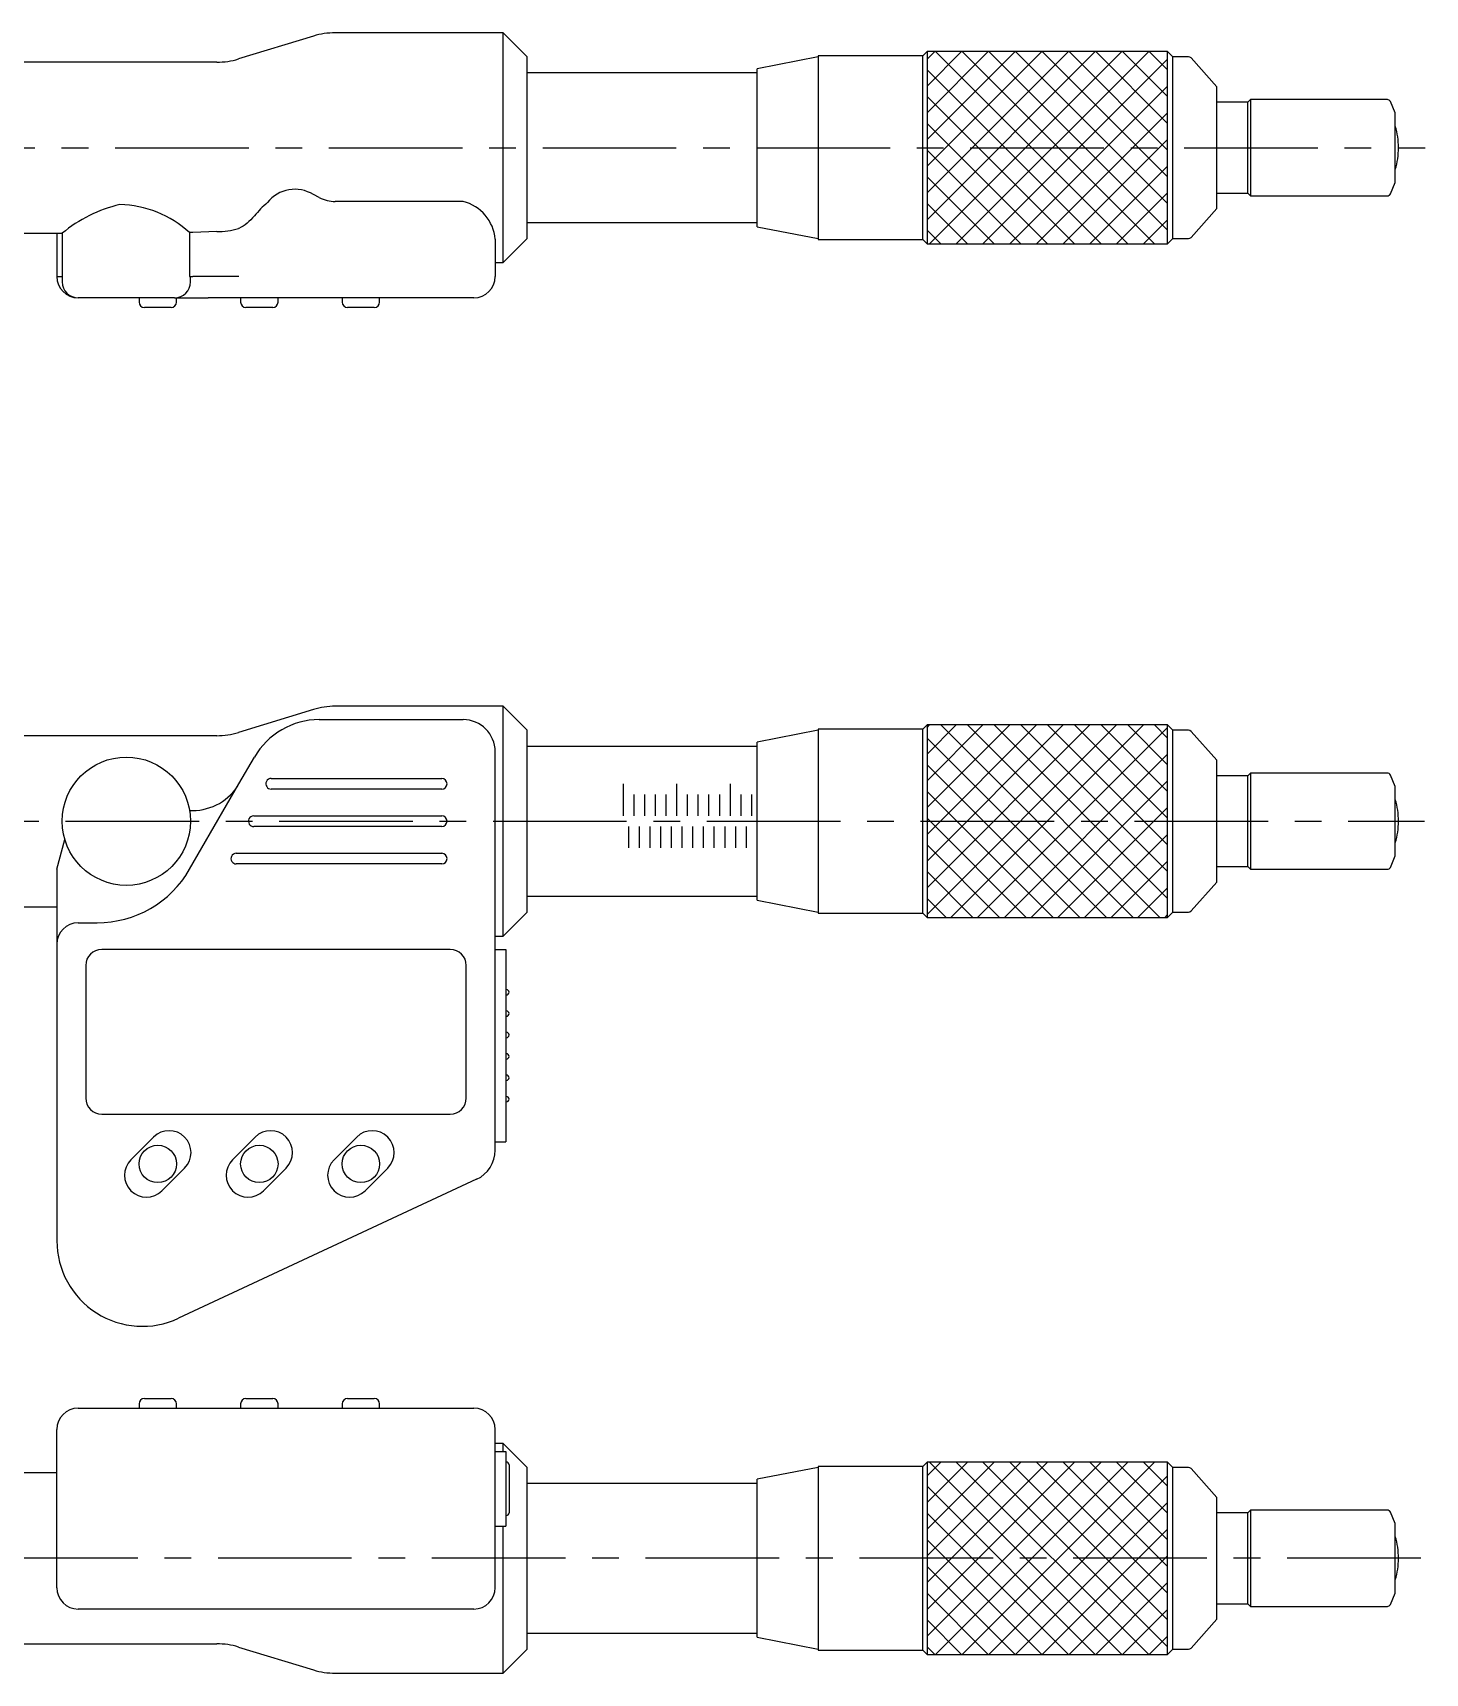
# Model space of a CAD drawing. Extents: x 17 to 533, y 13 to 179.
# Drawn here: x 145.6 to 275.8, y 23.3 to 176.7 of the extents above; entities that cross this region are included whole.
import ezdxf

# ---------------------------------------------------------------- set-up
doc = ezdxf.new("R2010")
doc.units = 0
doc.header["$LTSCALE"] = 10
doc.linetypes.add('CENTER', pattern=[2, 1.25, -0.25, 0.25, -0.25])
doc.layers.get('0').update_dxf_attribs({"linetype": 'CONTINUOUS'})
doc.layers.add('CENTER', color=1, linetype='CENTER')

msp = doc.modelspace()

# ---------------------------------------------------------------- linework, layer by layer
at = {"color": 7, "linetype": 'CONTINUOUS'}
for p, q in [((189.594929, 176.725), (173.890513, 176.725)), ((189.594929, 155.225), (189.594929, 176.725)), ((191.844929, 174.475), (189.594929, 176.725)), ((171.844984, 176.419461), (164.844875, 174.280539)), ((229.244929, 174.975), (228.844929, 174.575)), ((229.244929, 174.975), (229.244929, 156.975)), ((251.744929, 174.975), (229.244929, 174.975)), ((251.744929, 156.975), (251.744929, 174.975)), ((252.244929, 174.475), (251.744929, 174.975)), ((162.799346, 173.975), (143.344929, 173.975)), ((191.844929, 157.475), (191.844929, 174.475)), ((219.044929, 174.475), (213.344929, 173.367032)), ((219.044929, 174.575), (219.044929, 157.375)), ((228.844929, 174.575), (219.044929, 174.575)), ((228.844929, 157.375), (228.844929, 174.575)), ((252.244929, 157.475), (252.244929, 174.475)), ((253.710608, 174.475), (252.244929, 174.475)), ((256.344929, 171.675), (253.93439, 174.374805)), ((213.344929, 172.975), (191.844929, 172.975)), ((213.344929, 158.582968), (213.344929, 173.367032)), ((256.344929, 160.275), (256.344929, 171.675)), ((259.494929, 170.475), (259.244929, 170.225)), ((259.494929, 170.475), (259.494929, 161.475)), ((272.304725, 170.475), (259.494929, 170.475)), ((259.244929, 170.225), (256.344929, 170.225)), ((259.244929, 161.725), (259.244929, 170.225)), ((273.044929, 169.225), (272.579843, 170.294625)), ((273.044929, 162.725), (273.044929, 169.225)), ((272.579843, 161.655375), (273.044929, 162.725)), ((172.386381, 161.30341), (171.844984, 161.58926)), ((256.344929, 161.725), (259.244929, 161.725)), ((259.244929, 161.725), (259.494929, 161.475)), ((259.494929, 161.475), (272.304725, 161.475)), ((166.324204, 159.595753), (166.158081, 159.40398)), ((185.844929, 160.943847), (173.890513, 160.943847)), ((253.93439, 157.575195), (256.344929, 160.275)), ((162.799346, 158.123484), (160.550701, 158.037746)), ((164.880828, 158.430825), (164.844875, 158.414771)), ((165.073127, 158.528328), (164.880828, 158.430825)), ((165.262742, 158.640072), (165.073127, 158.528328)), ((165.44931, 158.765841), (165.262742, 158.640072)), ((165.632474, 158.905397), (165.44931, 158.765841)), ((165.811885, 159.058471), (165.632474, 158.905397)), ((165.987199, 159.224771), (165.811885, 159.058471)), ((166.158081, 159.40398), (165.987199, 159.224771)), ((191.844929, 158.975), (213.344929, 158.975)), ((213.344929, 158.582968), (219.044929, 157.475)), ((143.344929, 157.975), (148.344929, 157.975)), ((147.844929, 157.975), (147.844929, 153.925)), ((148.344929, 157.975), (148.344929, 153.425)), ((160.261009, 158.037746), (160.261009, 153.925)), ((160.550701, 158.037746), (160.261009, 158.037746)), ((188.844929, 157.412728), (188.844929, 153.925)), ((189.594929, 155.225), (191.844929, 157.475)), ((219.044929, 157.375), (228.844929, 157.375)), ((228.844929, 157.375), (229.244929, 156.975)), ((229.244929, 156.975), (251.744929, 156.975)), ((251.744929, 156.975), (252.244929, 157.475)), ((252.244929, 157.475), (253.710608, 157.475)), ((188.844929, 155.225), (189.594929, 155.225)), ((147.844929, 153.925), (148.344929, 153.925)), ((160.261009, 153.925), (160.550701, 153.925)), ((160.344929, 153.425), (160.344929, 153.925)), ((164.880828, 153.925), (160.550701, 153.925)), ((158.844929, 151.925), (149.844929, 151.925)), ((155.534269, 151.925), (155.534269, 151.525)), ((158.844929, 151.925), (161.994077, 151.925)), ((159.034269, 151.525), (159.034269, 151.925)), ((168.056254, 151.925), (161.994077, 151.925)), ((165.034269, 151.925), (165.034269, 151.525)), ((172.386381, 151.925), (168.056254, 151.925)), ((168.534269, 151.525), (168.534269, 151.925)), ((185.844929, 151.925), (172.386381, 151.925)), ((174.534269, 151.925), (174.534269, 151.525)), ((178.034269, 151.525), (178.034269, 151.925)), ((186.844929, 151.925), (185.844929, 151.925)), ((158.534269, 151.025), (156.034269, 151.025)), ((168.034269, 151.025), (165.534269, 151.025)), ((177.534269, 151.025), (175.034269, 151.025)), ((189.594929, 113.725), (173.890513, 113.725)), ((189.594929, 92.225), (189.594929, 113.725)), ((191.844929, 111.475), (189.594929, 113.725)), ((171.844984, 113.419461), (164.844875, 111.280539)), ((172.386381, 112.475), (185.844929, 112.475)), ((162.799346, 110.975), (143.344929, 110.975)), ((191.844929, 94.475), (191.844929, 111.475)), ((219.044929, 111.475), (213.344929, 110.367032)), ((219.044929, 111.575), (219.044929, 94.375)), ((228.844929, 111.575), (219.044929, 111.575)), ((229.244929, 111.975), (228.844929, 111.575)), ((228.844929, 94.375), (228.844929, 111.575)), ((229.244929, 111.975), (229.244929, 93.975)), ((251.744929, 111.975), (229.244929, 111.975)), ((251.744929, 93.975), (251.744929, 111.975)), ((252.244929, 111.475), (251.744929, 111.975)), ((252.244929, 94.475), (252.244929, 111.475)), ((253.710608, 111.475), (252.244929, 111.475)), ((256.344929, 108.675), (253.93439, 111.374805)), ((164.880828, 106.475), (166.324204, 108.975)), ((188.844929, 72.19734), (188.844929, 109.475)), ((213.344929, 109.975), (191.844929, 109.975)), ((213.344929, 95.582968), (213.344929, 110.367032)), ((256.344929, 97.275), (256.344929, 108.675)), ((259.494929, 107.475), (259.244929, 107.225)), ((259.494929, 107.475), (259.494929, 98.475)), ((272.304725, 107.475), (259.494929, 107.475)), ((160.262026, 98.475), (164.880828, 106.475)), ((167.896618, 106.975), (183.844929, 106.975)), ((183.844929, 105.975), (167.896618, 105.975)), ((259.244929, 107.225), (256.344929, 107.225)), ((259.244929, 98.725), (259.244929, 107.225)), ((273.044929, 106.225), (272.579843, 107.294625)), ((273.044929, 99.725), (273.044929, 106.225)), ((160.261009, 103.975), (160.550701, 103.975)), ((166.264542, 103.475), (183.844929, 103.475)), ((183.844929, 102.475), (166.264542, 102.475)), ((147.844929, 98.475), (148.593104, 101.267224)), ((164.632465, 99.975), (183.844929, 99.975)), ((147.844929, 98.475), (147.844929, 91.475)), ((183.844929, 98.975), (164.632465, 98.975)), ((256.344929, 98.725), (259.244929, 98.725)), ((259.244929, 98.725), (259.494929, 98.475)), ((259.494929, 98.475), (272.304725, 98.475)), ((272.579843, 98.655375), (273.044929, 99.725)), ((253.93439, 94.575195), (256.344929, 97.275)), ((191.844929, 95.975), (213.344929, 95.975)), ((213.344929, 95.582968), (219.044929, 94.475)), ((143.344929, 94.975), (147.844929, 94.975)), ((189.594929, 92.225), (191.844929, 94.475)), ((219.044929, 94.375), (228.844929, 94.375)), ((228.844929, 94.375), (229.244929, 93.975)), ((229.244929, 93.975), (251.744929, 93.975)), ((251.744929, 93.975), (252.244929, 94.475)), ((252.244929, 94.475), (253.710608, 94.475)), ((149.844929, 93.475), (151.601772, 93.475)), ((188.844929, 92.225), (189.594929, 92.225)), ((147.844929, 91.475), (147.844929, 63.725)), ((184.644929, 90.975), (152.044929, 90.975)), ((188.844929, 90.975), (189.844929, 90.975)), ((189.844929, 90.975), (189.844929, 88.975)), ((150.544929, 89.475), (150.544929, 77.075)), ((186.144929, 77.075), (186.144929, 89.475)), ((189.844929, 88.975), (189.844929, 74.975)), ((189.844929, 87.225), (189.894929, 87.225)), ((189.844929, 86.725), (189.894929, 86.725)), ((189.844929, 85.225), (189.894929, 85.225)), ((189.844929, 84.725), (189.894929, 84.725)), ((189.844929, 83.225), (189.894929, 83.225)), ((189.844929, 82.725), (189.894929, 82.725)), ((189.844929, 81.225), (189.894929, 81.225)), ((189.844929, 80.725), (189.894929, 80.725)), ((189.844929, 79.225), (189.894929, 79.225)), ((189.844929, 78.725), (189.894929, 78.725)), ((189.844929, 77.225), (189.894929, 77.225)), ((152.044929, 75.575), (184.644929, 75.575)), ((189.844929, 76.725), (189.894929, 76.725)), ((189.844929, 74.975), (189.844929, 72.975)), ((156.895361, 73.424569), (154.77404, 71.303249)), ((166.395361, 73.424569), (164.27404, 71.303249)), ((175.895361, 73.424569), (173.77404, 71.303249)), ((188.844929, 72.975), (189.844929, 72.975)), ((157.673178, 68.404111), (159.794498, 70.525431)), ((187.112784, 69.478417), (159.225876, 56.474538)), ((167.173178, 68.404111), (169.294498, 70.525431)), ((176.673178, 68.404111), (178.794498, 70.525431)), ((149.844929, 48.075), (158.380639, 48.075)), ((155.534269, 48.475), (155.534269, 48.075)), ((156.034269, 48.975), (158.534269, 48.975)), ((158.380639, 48.075), (186.267548, 48.075)), ((159.034269, 48.075), (159.034269, 48.475)), ((165.034269, 48.475), (165.034269, 48.075)), ((165.534269, 48.975), (168.034269, 48.975)), ((168.534269, 48.075), (168.534269, 48.475)), ((174.534269, 48.475), (174.534269, 48.075)), ((175.034269, 48.975), (177.534269, 48.975)), ((178.034269, 48.075), (178.034269, 48.475)), ((186.267548, 48.075), (186.844929, 48.075)), ((147.844929, 31.275), (147.844929, 46.075)), ((188.844929, 31.275), (188.844929, 46.075)), ((189.594929, 44.775), (188.844929, 44.775)), ((191.844929, 42.525), (189.594929, 44.775)), ((189.594929, 44.025), (189.594929, 44.775)), ((188.844929, 44.025), (189.844929, 44.025)), ((189.844929, 44.025), (189.844929, 42.025)), ((189.844929, 43.025), (189.894929, 43.025)), ((229.244929, 43.025), (228.844929, 42.625)), ((229.244929, 43.025), (229.244929, 25.025)), ((251.744929, 43.025), (229.244929, 43.025)), ((251.744929, 25.025), (251.744929, 43.025)), ((252.244929, 42.525), (251.744929, 43.025)), ((147.844929, 42.025), (143.344929, 42.025)), ((189.844929, 42.025), (189.844929, 39.025)), ((190.144929, 42.775), (190.144929, 38.275)), ((191.844929, 25.525), (191.844929, 42.525)), ((219.044929, 42.525), (213.344929, 41.417032)), ((219.044929, 42.625), (219.044929, 25.425)), ((228.844929, 42.625), (219.044929, 42.625)), ((228.844929, 25.425), (228.844929, 42.625)), ((252.244929, 34.025), (252.244929, 42.525)), ((253.710608, 42.525), (252.244929, 42.525)), ((256.344929, 39.725), (253.93439, 42.424805)), ((213.344929, 41.025), (191.844929, 41.025)), ((213.344929, 26.632968), (213.344929, 41.417032)), ((189.844929, 39.025), (189.844929, 37.025)), ((256.344929, 28.325), (256.344929, 39.725)), ((259.494929, 38.525), (259.244929, 38.275)), ((259.494929, 38.525), (259.494929, 29.525)), ((272.304725, 38.525), (259.494929, 38.525)), ((188.844929, 37.025), (189.844929, 37.025)), ((189.594929, 23.275), (189.594929, 37.025)), ((189.844929, 38.025), (189.894929, 38.025)), ((259.244929, 38.275), (256.344929, 38.275)), ((259.244929, 29.775), (259.244929, 38.275)), ((273.044929, 37.275), (272.579843, 38.344625)), ((273.044929, 30.775), (273.044929, 37.275)), ((252.244929, 25.525), (252.244929, 34.025)), ((272.579843, 29.705375), (273.044929, 30.775)), ((158.380639, 29.275), (149.844929, 29.275)), ((186.267548, 29.275), (158.380639, 29.275)), ((186.844929, 29.275), (186.267548, 29.275)), ((256.344929, 29.775), (259.244929, 29.775)), ((259.244929, 29.775), (259.494929, 29.525)), ((259.494929, 29.525), (272.304725, 29.525)), ((253.93439, 25.625195), (256.344929, 28.325)), ((191.844929, 27.025), (213.344929, 27.025)), ((213.344929, 26.632968), (219.044929, 25.525)), ((143.344929, 26.025), (162.799346, 26.025)), ((164.844875, 25.719461), (171.844984, 23.580539)), ((189.594929, 23.275), (191.844929, 25.525)), ((219.044929, 25.425), (228.844929, 25.425)), ((228.844929, 25.425), (229.244929, 25.025)), ((229.244929, 25.025), (251.744929, 25.025)), ((251.744929, 25.025), (252.244929, 25.525)), ((252.244929, 25.525), (253.710608, 25.525)), ((173.890513, 23.275), (189.594929, 23.275))]:
    msp.add_line(p, q, dxfattribs=at)
at = {"color": 3, "linetype": 'CONTINUOUS'}
for p, q in [((229.244929, 174.244929), (229.975, 174.975)), ((229.244929, 171.744929), (232.475, 174.975)), ((229.244929, 169.244929), (234.975, 174.975)), ((229.244929, 166.744929), (237.475, 174.975)), ((229.244929, 164.244929), (239.975, 174.975)), ((229.244929, 161.744929), (242.475, 174.975)), ((229.244929, 159.244929), (244.975, 174.975)), ((229.475, 156.975), (247.475, 174.975)), ((230.025, 174.975), (248.025, 156.975)), ((231.975, 156.975), (249.975, 174.975)), ((232.525, 174.975), (250.525, 156.975)), ((235.025, 174.975), (251.744929, 158.255071)), ((237.525, 174.975), (251.744929, 160.755071)), ((240.025, 174.975), (251.744929, 163.255071)), ((242.525, 174.975), (251.744929, 165.755071)), ((245.025, 174.975), (251.744929, 168.255071)), ((247.525, 174.975), (251.744929, 170.755071)), ((250.025, 174.975), (251.744929, 173.255071)), ((234.475, 156.975), (251.744929, 174.244929)), ((229.244929, 173.255071), (245.525, 156.975)), ((229.244929, 170.755071), (243.025, 156.975)), ((236.975, 156.975), (251.744929, 171.744929)), ((239.475, 156.975), (251.744929, 169.244929)), ((229.244929, 168.255071), (240.525, 156.975)), ((229.244929, 165.755071), (238.025, 156.975)), ((241.975, 156.975), (251.744929, 166.744929)), ((244.475, 156.975), (251.744929, 164.244929)), ((229.244929, 163.255071), (235.525, 156.975)), ((246.975, 156.975), (251.744929, 161.744929)), ((229.244929, 160.755071), (233.025, 156.975)), ((229.244929, 158.255071), (230.525, 156.975)), ((249.475, 156.975), (251.744929, 159.244929)), ((229.244929, 111.744929), (229.475, 111.975)), ((229.244929, 109.244929), (231.975, 111.975)), ((229.244929, 106.744929), (234.475, 111.975)), ((229.244929, 104.244929), (236.975, 111.975)), ((229.244929, 101.744929), (239.475, 111.975)), ((229.244929, 99.244929), (241.975, 111.975)), ((229.244929, 96.744929), (244.475, 111.975)), ((229.244929, 94.244929), (246.975, 111.975)), ((229.244929, 110.755071), (246.025, 93.975)), ((230.525, 111.975), (248.525, 93.975)), ((231.475, 93.975), (249.475, 111.975)), ((233.025, 111.975), (251.025, 93.975)), ((233.975, 93.975), (251.744929, 111.744929)), ((235.525, 111.975), (251.744929, 95.755071)), ((238.025, 111.975), (251.744929, 98.255071)), ((240.525, 111.975), (251.744929, 100.755071)), ((243.025, 111.975), (251.744929, 103.255071)), ((245.525, 111.975), (251.744929, 105.755071)), ((248.025, 111.975), (251.744929, 108.255071)), ((250.525, 111.975), (251.744929, 110.755071)), ((236.475, 93.975), (251.744929, 109.244929)), ((229.244929, 108.255071), (243.525, 93.975)), ((200.844929, 103.475), (200.844929, 106.475)), ((205.844929, 103.475), (205.844929, 106.475)), ((210.844929, 103.475), (210.844929, 106.475)), ((238.975, 93.975), (251.744929, 106.744929)), ((201.844929, 103.475), (201.844929, 105.475)), ((202.844929, 103.475), (202.844929, 105.475)), ((203.844929, 103.475), (203.844929, 105.475)), ((204.844929, 103.475), (204.844929, 105.475)), ((206.844929, 103.475), (206.844929, 105.475)), ((207.844929, 103.475), (207.844929, 105.475)), ((208.844929, 103.475), (208.844929, 105.475)), ((209.844929, 103.475), (209.844929, 105.475)), ((211.844929, 103.475), (211.844929, 105.475)), ((212.844929, 103.475), (212.844929, 105.475)), ((229.244929, 105.755071), (241.025, 93.975)), ((229.244929, 103.255071), (238.525, 93.975)), ((241.475, 93.975), (251.744929, 104.244929)), ((201.344929, 100.475), (201.344929, 102.475)), ((202.344929, 100.475), (202.344929, 102.475)), ((203.344929, 100.475), (203.344929, 102.475)), ((204.344929, 100.475), (204.344929, 102.475)), ((205.344929, 100.475), (205.344929, 102.475)), ((206.344929, 100.475), (206.344929, 102.475)), ((207.344929, 100.475), (207.344929, 102.475)), ((208.344929, 100.475), (208.344929, 102.475)), ((209.344929, 100.475), (209.344929, 102.475)), ((210.344929, 100.475), (210.344929, 102.475)), ((211.344929, 100.475), (211.344929, 102.475)), ((212.344929, 100.475), (212.344929, 102.475)), ((243.975, 93.975), (251.744929, 101.744929)), ((229.244929, 100.755071), (236.025, 93.975)), ((229.244929, 98.255071), (233.525, 93.975)), ((246.475, 93.975), (251.744929, 99.244929)), ((248.975, 93.975), (251.744929, 96.744929)), ((229.244929, 95.755071), (231.025, 93.975)), ((251.475, 93.975), (251.744929, 94.244929)), ((229.244929, 41.744929), (230.525, 43.025)), ((229.244929, 39.244929), (233.025, 43.025)), ((229.244929, 36.744929), (235.525, 43.025)), ((229.244929, 34.244929), (238.025, 43.025)), ((229.244929, 31.744929), (240.525, 43.025)), ((229.244929, 29.244929), (243.025, 43.025)), ((229.244929, 26.744929), (245.525, 43.025)), ((229.475, 43.025), (247.475, 25.025)), ((230.025, 25.025), (248.025, 43.025)), ((231.975, 43.025), (249.975, 25.025)), ((232.525, 25.025), (250.525, 43.025)), ((234.475, 43.025), (251.744929, 25.755071)), ((236.975, 43.025), (251.744929, 28.255071)), ((239.475, 43.025), (251.744929, 30.755071)), ((241.975, 43.025), (251.744929, 33.255071)), ((244.475, 43.025), (251.744929, 35.755071)), ((246.975, 43.025), (251.744929, 38.255071)), ((249.475, 43.025), (251.744929, 40.755071)), ((235.025, 25.025), (251.744929, 41.744929)), ((229.244929, 40.755071), (244.975, 25.025)), ((237.525, 25.025), (251.744929, 39.244929)), ((229.244929, 38.255071), (242.475, 25.025)), ((229.244929, 35.755071), (239.975, 25.025)), ((240.025, 25.025), (251.744929, 36.744929)), ((242.525, 25.025), (251.744929, 34.244929)), ((229.244929, 33.255071), (237.475, 25.025)), ((229.244929, 30.755071), (234.975, 25.025)), ((245.025, 25.025), (251.744929, 31.744929)), ((247.525, 25.025), (251.744929, 29.244929)), ((229.244929, 28.255071), (232.475, 25.025)), ((250.025, 25.025), (251.744929, 26.744929)), ((229.244929, 25.755071), (229.975, 25.025))]:
    msp.add_line(p, q, dxfattribs=at)
at = {"color": 7, "linetype": 'CONTINUOUS'}
for centre, radius in [((154.344929, 102.975), 6), ((157.284269, 70.91434), 1.75), ((166.784269, 70.91434), 1.75), ((176.284269, 70.91434), 1.75)]:
    msp.add_circle(centre, radius, dxfattribs=at)
for centre, radius, start, end in [((173.890513, 169.725), 7, 90, 106.990823), ((162.799346, 180.975), 7, 270, 286.990823), ((253.710608, 174.175), 0.3, 41.7603, 90), ((272.304725, 170.175), 0.3, 23.5, 90), ((266.344929, 165.975), 7, 0, 16.834981), ((266.344929, 165.975), 7, 343.165019, 0), ((170.111362, 158.795481), 3.287955, 58.17918853, 141.39794134), ((173.898193, 164.301819), 3.357981, 243.242547, 269.868958), ((272.304725, 161.775), 0.3, 270, 336.5), ((156.595972, 148.108433), 12.861915, 102.8384435, 129.90448348), ((153.520609, 150.652223), 9.998947, 47.61485103, 88.75410389), ((174.690512, 152.671405), 10.860097, 131.16669503, 140.38725413), ((184.882942, 157.08661), 3.975387, 4.705514, 75.996215), ((162.656412, 166.455101), 8.332843, 270.982843, 285.226234), ((253.710608, 157.775), 0.3, 270, 318.2397), ((149.844929, 153.925), 2, 180, 270), ((186.844929, 153.925), 2, 270, 0), ((149.844929, 153.425), 1.5, 180, 270), ((158.844929, 153.425), 1.5, 270, 0), ((156.034269, 151.525), 0.5, 180, 270), ((158.534269, 151.525), 0.5, 270, 0), ((165.534269, 151.525), 0.5, 180, 270), ((168.034269, 151.525), 0.5, 270, 0), ((175.034269, 151.525), 0.5, 180, 270), ((177.534269, 151.525), 0.5, 270, 0), ((173.890513, 106.725), 7, 90, 106.990823), ((172.386381, 105.475), 7, 90, 150), ((185.844929, 109.475), 3, 0, 90), ((162.799346, 117.975), 7, 270, 286.990823), ((253.710608, 111.175), 0.3, 41.7603, 90), ((272.304725, 107.175), 0.3, 23.5, 90), ((160.550701, 108.975), 5, 270, 330), ((167.896618, 106.475), 0.5, 155, 270), ((167.896618, 106.475), 0.5, 90, 155), ((183.844929, 106.475), 0.5, 0, 90), ((183.844929, 106.475), 0.5, 270, 0), ((266.344929, 102.975), 7, 0, 16.834981), ((166.264542, 102.975), 0.5, 155, 270), ((166.264542, 102.975), 0.5, 90, 155), ((183.844929, 102.975), 0.5, 0, 90), ((183.844929, 102.975), 0.5, 270, 0), ((266.344929, 102.975), 7, 343.165019, 0), ((164.632465, 99.475), 0.5, 90, 155), ((183.844929, 99.475), 0.5, 0, 90), ((151.601772, 103.475), 10, 270, 330), ((164.632465, 99.475), 0.5, 155, 270), ((183.844929, 99.475), 0.5, 270, 0), ((272.304725, 98.775), 0.3, 270, 336.5), ((253.710608, 94.775), 0.3, 270, 318.2397), ((149.844929, 91.475), 2, 90, 180), ((152.044929, 89.475), 1.5, 90, 180), ((184.644929, 89.475), 1.5, 0, 90), ((189.894929, 86.975), 0.25, 0, 90), ((189.894929, 86.975), 0.25, 270, 0), ((189.894929, 84.975), 0.25, 0, 90), ((189.894929, 84.975), 0.25, 270, 0), ((189.894929, 82.975), 0.25, 0, 90), ((189.894929, 82.975), 0.25, 270, 0), ((189.894929, 80.975), 0.25, 0, 90), ((189.894929, 80.975), 0.25, 270, 0), ((189.894929, 78.975), 0.25, 0, 90), ((189.894929, 78.975), 0.25, 270, 0), ((152.044929, 77.075), 1.5, 180, 270), ((184.644929, 77.075), 1.5, 270, 0), ((189.894929, 76.975), 0.25, 0, 90), ((189.894929, 76.975), 0.25, 270, 0), ((158.344929, 71.975), 2.05, 315, 135), ((167.844929, 71.975), 2.05, 315, 135), ((177.344929, 71.975), 2.05, 315, 135), ((185.844929, 72.19734), 3, 295, 0), ((156.223609, 69.85368), 2.05, 135, 315), ((165.723609, 69.85368), 2.05, 135, 315), ((175.223609, 69.85368), 2.05, 135, 315), ((155.844929, 63.725), 8, 180, 295), ((149.844929, 46.075), 2, 90, 180), ((156.034269, 48.475), 0.5, 90, 180), ((158.534269, 48.475), 0.5, 0, 90), ((165.534269, 48.475), 0.5, 90, 180), ((168.034269, 48.475), 0.5, 0, 90), ((175.034269, 48.475), 0.5, 90, 180), ((177.534269, 48.475), 0.5, 0, 90), ((186.844929, 46.075), 2, 0, 90), ((189.894929, 42.775), 0.25, 0, 90), ((253.710608, 42.225), 0.3, 41.7603, 90), ((272.304725, 38.225), 0.3, 23.5, 90), ((189.894929, 38.275), 0.25, 270, 0), ((266.344929, 34.025), 7, 0, 16.834981), ((266.344929, 34.025), 7, 343.165019, 0), ((149.844929, 31.275), 2, 180, 270), ((186.844929, 31.275), 2, 270, 0), ((272.304725, 29.825), 0.3, 270, 336.5), ((162.799346, 19.025), 7, 73.009177, 90), ((253.710608, 25.825), 0.3, 270, 318.2397), ((173.890513, 30.275), 7, 253.009177, 270)]:
    msp.add_arc(centre, radius, start, end, dxfattribs=at)
at = {"layer": 'CENTER', "color": 1, "linetype": 'CENTER'}
for p, q in [((113.29, 165.975), (275.84, 165.975)), ((108.644929, 102.975), (275.76, 102.975)), ((275.42, 34.025), (113.83, 34.025))]:
    msp.add_line(p, q, dxfattribs=at)

doc.saveas('drawing.dxf')
